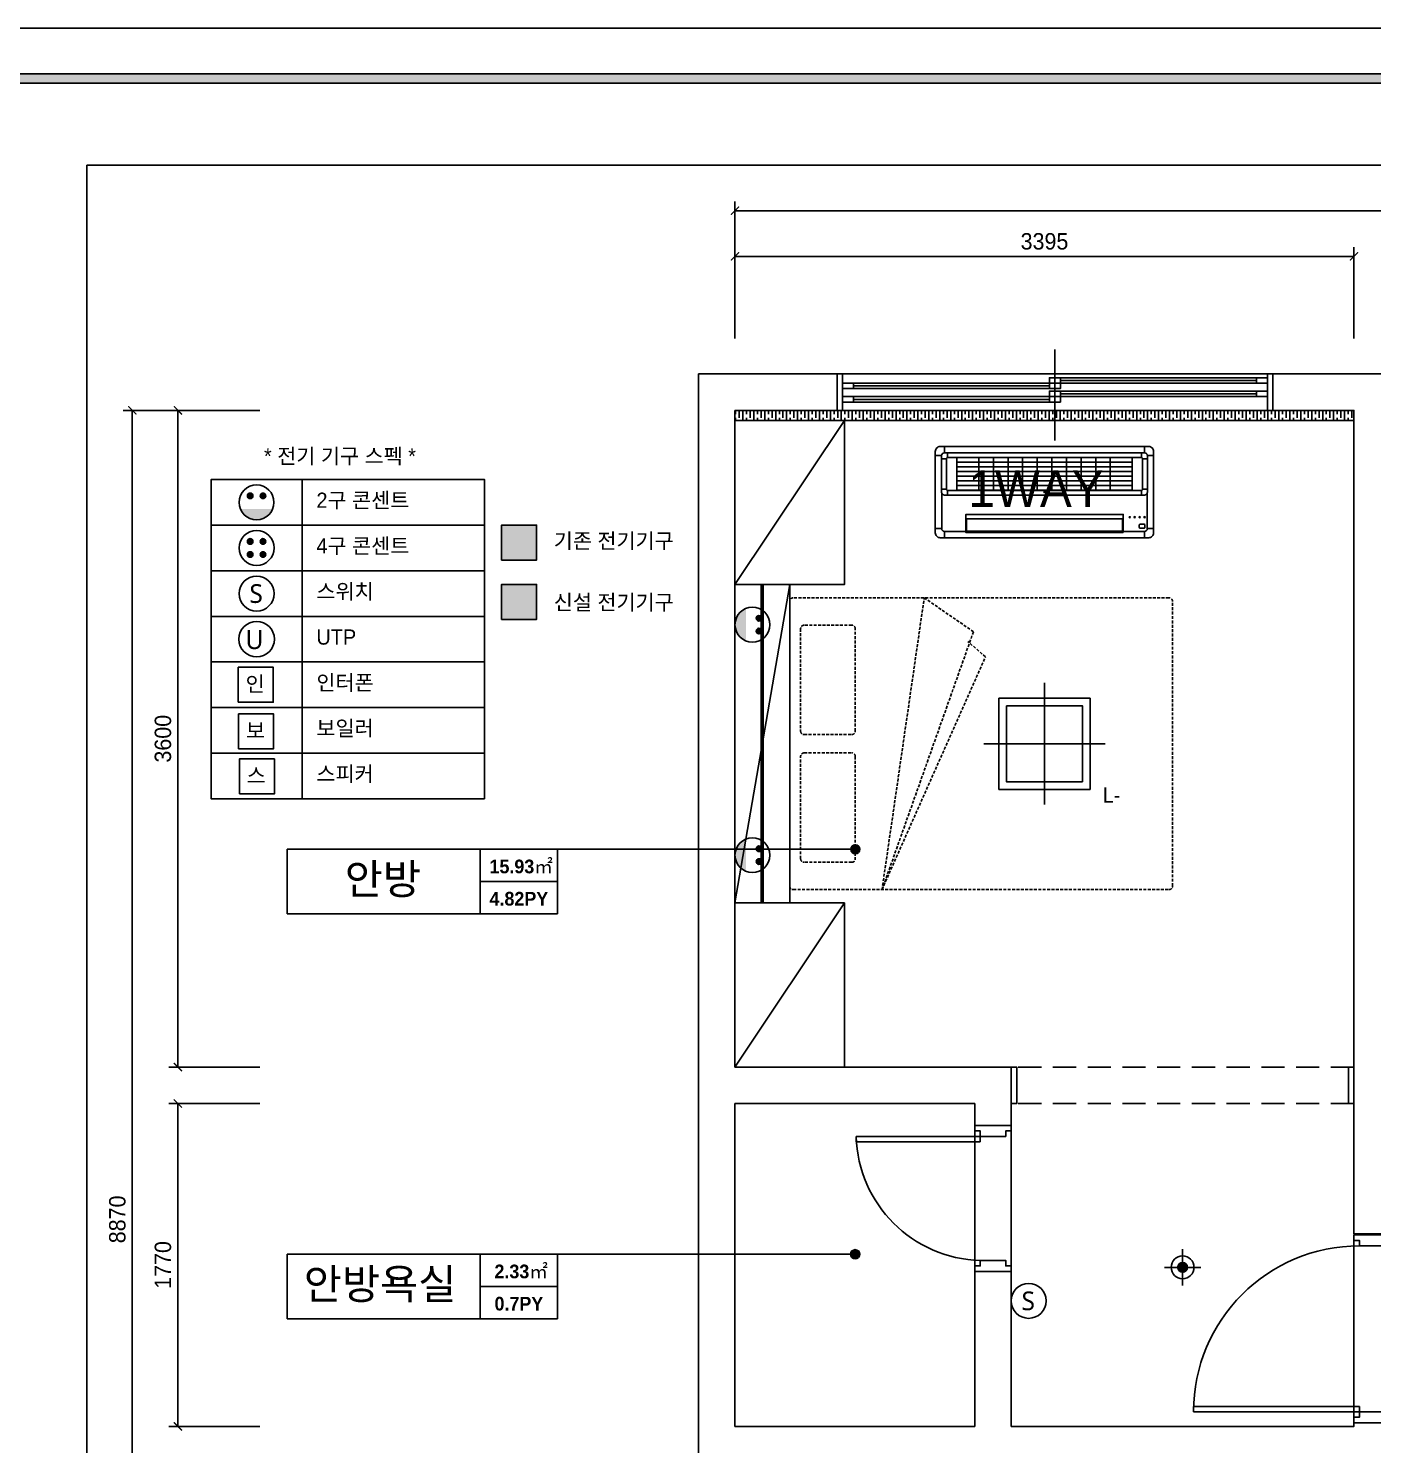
# Model space of a CAD drawing. Header units: millimetres. Extents: x 194631 to 262977, y 38570 to 93030.
# Drawn here: x 217061 to 224434, y 66007 to 73772 of the extents above; entities that cross this region are included whole.
import ezdxf
from ezdxf.enums import TextEntityAlignment as Align

# ---------------------------------------------------------------- set-up
doc = ezdxf.new("R2010")
doc.units = ezdxf.units.MM
doc.header["$LTSCALE"] = 20
doc.header["$PDMODE"] = 3
for name, pattern in [('DH-HID2', [1.2, 0.8, -0.4]), ('HID', [2.5, 1.5, -1]), ('HIDDEN', [9.525, 6.35, -3.175])]:
    doc.linetypes.add(name, pattern=pattern)
doc.layers.get('DEFPOINTS').update_dxf_attribs({"color": 248})
for name, color, linetype in [('0-ELC TEXT', 7, 'Continuous'), ('03-TEXT', 3, 'Continuous'), ('06-FUR', 6, 'Continuous'), ('06-LIGHT', 4, 'Continuous'), ('07-DIM', 5, 'Continuous'), ('3.기호.계단선', 30, 'Continuous'), ('C-WALL1', 2, 'Continuous'), ('FORM(YOURNAME)-1', 1, 'Continuous'), ('FORM(YOURNAME)-11', 1, 'Continuous'), ('FU-FURM', 251, 'DH-HID2'), ('RC-LIGHT', 7, 'Continuous'), ('도면층4', 4, 'Continuous'), ('도면층5', 5, 'Continuous'), ('면적', 6, 'Continuous'), ('설비', 140, 'Continuous'), ('치수', 7, 'Continuous')]:
    doc.layers.add(name, color=color, linetype=linetype)
doc.styles.add('DH-TEXT', font='')
doc.styles.add('HY견고딕', font='H2GTRE.TTF')
doc.styles.get("Standard").update_dxf_attribs({"font": ''})
doc.styles.add('YOURNAME', font='HY울릉도M.TTF')
doc.styles.add('넥슨고딕', font='NEXONLv1GothicBold.ttf')
doc.styles.add('코레일둥고', font='Korail_Round_Gothic_Medium.ttf')
doc.styles.get('DH-TEXT').set_extended_font_data('HY울릉도L')
doc.styles.get('Standard').set_extended_font_data('Haan YGodic 230')
doc.dimstyles.new('YOURNAME-50', dxfattribs={"dimscale": 50, "dimtxt": 1.8, "dimasz": 0.9, "dimexe": 1, "dimexo": 3, "dimgap": 0.7, "dimtad": 1, "dimdec": 0, "dimzin": 0, "dimdsep": 46, "dimtxsty": 'YOURNAME', "dimblk": 'ARCHTICK', "dimcen": 0, "dimclrd": 1, "dimclre": 1, "dimclrt": 7, "dimadec": 0, "dimazin": 0, "dimtfac": 1, "dimtdec": 0, "dimtix": 1, "dimtmove": 2, "dimatfit": 3, "dimldrblk": 'ARCHTICK', "dimfxl": 0, "dimtolj": 1, "dimtzin": 0, "dimarcsym": 0})

# ---------------------------------------------------------------- blocks, each defined once
blk = doc.blocks.new('FORM-ELEVATION')
at = {"layer": 'FORM(YOURNAME)-11'}
h = blk.add_hatch(color=256, dxfattribs=at)
h.dxf.hatch_style = 1
h.paths.add_polyline_path([(-10309, 35708), (71691, 35708), (71691, 35508), (-10309, 35508)])
h.paths.add_polyline_path([(-10309, -21492), (71691, -21492), (71691, -21692), (-10309, -21692)])
at = {"layer": 'DEFPOINTS', "color": 158}
for points in [[(-10309, -21692), (71691, -21692), (71691, 35708), (-10309, 35708)], [(-8309, 33708), (61071, 33708), (61071, -19692), (-8309, -19692)]]:
    blk.add_lwpolyline(points, close=True, dxfattribs=at)
at = {"layer": 'FORM(YOURNAME)-11', "color": 250}
blk.add_lwpolyline([(-11309, -22692), (72691, -22692), (72691, 36708), (-11309, 36708)], close=True, dxfattribs=at)
at = {"layer": 'FORM(YOURNAME)-11'}
blk.add_lwpolyline([(-10309, 35708), (71691, 35708), (71691, 35508), (-10309, 35508)], close=True, dxfattribs=at)
at = {"layer": 'FORM(YOURNAME)-11', "color": 3, "style": 'YOURNAME'}
for tag, height, p in [('1', 450, (71041, -1219)), ('2', 450, (71041, -1863)), ('3', 450, (71041, -3150)), ('4', 450, (71041, -5081)), ('5', 515, (71041, -7398)), ('6', 515, (71041, -9650)), ('7', 515, (71041, -11903)), ('8', 515, (71041, -14155)), ('9', 515, (71041, -16408)), ('10', 515, (66791, -18596)), ('11', 515, (71041, -18660)), ('12', 515, (66791, -20848)), ('13', 515, (71041, -20848))]:
    blk.add_attdef(tag, text='', height=height, dxfattribs=at).set_placement(p, align=Align.MIDDLE_RIGHT)
blk = doc.blocks.new('*U218')
at = {"layer": 'FORM(YOURNAME)-1', "xscale": 0.2500000000000001, "yscale": 0.2500000000000001, "zscale": 0.2500000000000001}
blk.add_blockref('FORM-ELEVATION', (219458.6, 64594.8), dxfattribs=at)
blk = doc.blocks.new('_ArchTick')
at = {"color": 0, "linetype": 'ByBlock', "const_width": 0.15}
blk.add_lwpolyline([(-0.5, -0.5), (0.5, 0.5)], dxfattribs=at)
blk = doc.blocks.new('*D161')
at = {"layer": 'DEFPOINTS', "color": 0}
for p in [(220936.7, 72771.8), (220936.7, 71921.8), (231608.7, 71921.8)]:
    blk.add_point(p, dxfattribs=at)
at = {"layer": '치수', "color": 1, "lineweight": -2}
for p, q in [((220936.7, 72071.8), (220936.7, 72821.8)), ((231608.7, 72771.8), (220936.7, 72771.8)), ((231608.7, 72071.8), (231608.7, 72821.8))]:
    blk.add_line(p, q, dxfattribs=at)
at = {"layer": '치수', "color": 1, "lineweight": -2, "xscale": 45, "yscale": 45, "zscale": 45, "rotation": 180}
blk.add_blockref('_ArchTick', (220936.7, 72771.8), dxfattribs=at)
at = {"layer": '치수', "color": 1, "lineweight": -2, "xscale": 45, "yscale": 45, "zscale": 45}
blk.add_blockref('_ArchTick', (231608.7, 72771.8), dxfattribs=at)
at = {"layer": '치수', "color": 7, "insert": (226272.7, 72853.7), "char_height": 90, "attachment_point": 5, "style": 'YOURNAME'}
blk.add_mtext('\\A1;10672', dxfattribs=at)
blk = doc.blocks.new('*D163')
at = {"layer": 'DEFPOINTS', "color": 0}
for p in [(224331.7, 72521.8), (220936.7, 71921.8), (224331.7, 71921.8)]:
    blk.add_point(p, dxfattribs=at)
at = {"layer": '치수', "color": 1, "lineweight": -2}
for p, q in [((220936.7, 72071.8), (220936.7, 72571.8)), ((220936.7, 72521.8), (224331.7, 72521.8)), ((224331.7, 72071.8), (224331.7, 72571.8))]:
    blk.add_line(p, q, dxfattribs=at)
at = {"layer": '치수', "color": 1, "lineweight": -2, "xscale": 45, "yscale": 45, "zscale": 45, "rotation": 180}
blk.add_blockref('_ArchTick', (220936.7, 72521.8), dxfattribs=at)
at = {"layer": '치수', "color": 1, "lineweight": -2, "xscale": 45, "yscale": 45, "zscale": 45}
blk.add_blockref('_ArchTick', (224331.7, 72521.8), dxfattribs=at)
at = {"layer": '치수', "color": 7, "insert": (222634.2, 72603.7), "char_height": 90, "attachment_point": 5, "style": 'YOURNAME'}
blk.add_mtext('\\A1;3395', dxfattribs=at)
blk = doc.blocks.new('*D164')
at = {"layer": 'DEFPOINTS', "color": 0}
for p in [(218481.4, 71677.5), (217631.4, 62807.5), (218481.4, 62807.5)]:
    blk.add_point(p, dxfattribs=at)
at = {"layer": '치수', "color": 1, "lineweight": -2}
for p, q in [((218331.4, 71677.5), (217581.4, 71677.5)), ((217631.4, 71677.5), (217631.4, 62807.5)), ((218331.4, 62807.5), (217581.4, 62807.5))]:
    blk.add_line(p, q, dxfattribs=at)
at = {"layer": '치수', "color": 1, "lineweight": -2, "xscale": 45, "yscale": 45, "zscale": 45}
for p, rotation in [((217631.4, 71677.5), 90), ((217631.4, 62807.5), 270)]:
    blk.add_blockref('_ArchTick', p, dxfattribs=dict(at, rotation=rotation))
at = {"layer": '치수', "color": 7, "insert": (217549.6, 67242.5), "char_height": 90, "attachment_point": 5, "rotation": 90, "style": 'YOURNAME'}
blk.add_mtext('\\A1;8870', dxfattribs=at)
blk = doc.blocks.new('*D165')
at = {"layer": 'DEFPOINTS', "color": 0}
for p in [(217881.4, 67877.5), (218481.4, 67877.5), (218481.4, 66107.5)]:
    blk.add_point(p, dxfattribs=at)
at = {"layer": '치수', "color": 1, "lineweight": -2}
for p, q in [((218331.4, 67877.5), (217831.4, 67877.5)), ((217881.4, 66107.5), (217881.4, 67877.5)), ((218331.4, 66107.5), (217831.4, 66107.5))]:
    blk.add_line(p, q, dxfattribs=at)
at = {"layer": '치수', "color": 1, "lineweight": -2, "xscale": 45, "yscale": 45, "zscale": 45}
for p, rotation in [((217881.4, 67877.5), 90), ((217881.4, 66107.5), 270)]:
    blk.add_blockref('_ArchTick', p, dxfattribs=dict(at, rotation=rotation))
at = {"layer": '치수', "color": 7, "insert": (217799.6, 66992.5), "char_height": 90, "attachment_point": 5, "rotation": 90, "style": 'YOURNAME'}
blk.add_mtext('\\A1;1770', dxfattribs=at)
blk = doc.blocks.new('*D166')
at = {"layer": 'DEFPOINTS', "color": 0}
for p in [(217881.4, 71677.5), (218481.4, 71677.5), (218481.4, 68077.5)]:
    blk.add_point(p, dxfattribs=at)
at = {"layer": '치수', "color": 1, "lineweight": -2}
for p, q in [((218331.4, 71677.5), (217831.4, 71677.5)), ((217881.4, 68077.5), (217881.4, 71677.5)), ((218331.4, 68077.5), (217831.4, 68077.5))]:
    blk.add_line(p, q, dxfattribs=at)
at = {"layer": '치수', "color": 1, "lineweight": -2, "xscale": 45, "yscale": 45, "zscale": 45}
for p, rotation in [((217881.4, 71677.5), 90), ((217881.4, 68077.5), 270)]:
    blk.add_blockref('_ArchTick', p, dxfattribs=dict(at, rotation=rotation))
at = {"layer": '치수', "color": 7, "insert": (217799.6, 69877.5), "char_height": 90, "attachment_point": 5, "rotation": 90, "style": 'YOURNAME'}
blk.add_mtext('\\A1;3600', dxfattribs=at)
blk = doc.blocks.new('FLLLOR')
at = {"layer": 'C-WALL1'}
for points in [[(199871.7, 81365.9), (199871.7, 81565.9), (199871.7, 81365.9), (199236.7, 81365.9), (199236.7, 90635.9), (199996.7, 90635.9), (199996.7, 90435.9), (199436.7, 90435.9)], [(204371.9, 86206.6), (203031.7, 86205.9), (203031.7, 85920.9), (202831.7, 85920.9), (202831.7, 90435.9), (202386.7, 90435.9), (202386.7, 90635.9), (203326.7, 90635.9), (203326.7, 90435.9), (203031.7, 90435.9), (203031.7, 86505.9)], [(199436.7, 90435.9), (199436.7, 86835.9), (200951.7, 86835.9), (200951.7, 86635.9), (200951.7, 86515.9), (200751.7, 86515.9), (200751.7, 86635.9), (199436.7, 86635.9), (199436.7, 84865.9), (200751.7, 84865.9)], [(200751.7, 84865.9), (200751.7, 85715.9), (200951.7, 85715.9), (200951.7, 84865.9), (202831.7, 84865.9), (202831.7, 84885.9), (203031.7, 84885.9), (203031.7, 84635.9)]]:
    blk.add_lwpolyline(points, dxfattribs=at)
at = {"layer": '도면층4'}
for p, q in [((201191.7, 90770.1), (201191.7, 90270.1)), ((199996.7, 90635.9), (202386.7, 90635.9)), ((199996.7, 90435.9), (199996.7, 90635.9)), ((200026.7, 90435.9), (200026.7, 90635.9)), ((202356.7, 90635.9), (202356.7, 90435.9)), ((202386.7, 90635.9), (202386.7, 90435.9)), ((200086.7, 90570.1), (201161.7, 90570.1)), ((201221.7, 90600.1), (202296.7, 90600.1)), ((200086.7, 90496.3), (201161.7, 90496.3)), ((201221.7, 90526.3), (202296.7, 90526.3)), ((202386.7, 90435.9), (199996.7, 90435.9)), ((200951.7, 86515.9), (200751.7, 86515.9)), ((200751.7, 86515.9), (200751.7, 85715.9)), ((200751.7, 86515.9), (200951.7, 86515.9)), ((200951.7, 85715.9), (200951.7, 86515.9)), ((200781.7, 86455.9), (200101.2, 86455.9)), ((200101.7, 86455.6), (200101.7, 86425.6)), ((200781.7, 86425.9), (200101.7, 86425.9)), ((200781.7, 86455.9), (200781.7, 86425.9)), ((200751.7, 85715.9), (200951.7, 85715.9))]:
    blk.add_line(p, q, dxfattribs=at)
at = {"layer": '도면층4', "linetype": 'HIDDEN'}
for p, q in [((202831.7, 86835.9), (200951.7, 86835.9)), ((202831.7, 86635.9), (200951.7, 86635.9))]:
    blk.add_line(p, q, dxfattribs=at)
at = {"layer": '도면층4'}
for points in [[(201161.7, 90585.1), (201161.7, 90615.1), (201221.7, 90615.1), (201221.7, 90585.1)], [(202296.7, 90585.1), (202296.7, 90615.1), (202356.7, 90615.1), (202356.7, 90585.1)], [(200026.7, 90555.1), (200026.7, 90585.1), (200086.7, 90585.1), (200086.7, 90555.1)], [(201161.7, 90555.1), (201161.7, 90585.1), (201221.7, 90585.1), (201221.7, 90555.1)], [(201161.7, 90511.3), (201161.7, 90541.3), (201221.7, 90541.3), (201221.7, 90511.3)], [(202296.7, 90511.3), (202296.7, 90541.3), (202356.7, 90541.3), (202356.7, 90511.3)], [(200026.7, 90481.3), (200026.7, 90511.3), (200086.7, 90511.3), (200086.7, 90481.3)], [(201161.7, 90481.3), (201161.7, 90511.3), (201221.7, 90511.3), (201221.7, 90481.3)], [(200951.7, 86635.9), (200981.7, 86635.9), (200981.7, 86835.9), (200951.7, 86835.9)], [(202831.7, 86635.9), (202801.7, 86635.9), (202801.7, 86835.9), (202831.7, 86835.9)]]:
    blk.add_lwpolyline(points, close=True, dxfattribs=at)
for points in [[(200751.7, 86515.9), (200751.7, 86485.9), (200781.7, 86485.9), (200781.7, 86455.9), (200921.7, 86455.9), (200921.7, 86485.9), (200951.7, 86485.9), (200951.7, 86515.9), (200751.7, 86515.9)], [(200751.7, 85715.9), (200751.7, 85745.9), (200781.7, 85745.9), (200781.7, 85775.9), (200921.7, 85775.9), (200921.7, 85745.9), (200951.7, 85745.9), (200951.7, 85715.9), (200751.7, 85715.9)]]:
    blk.add_lwpolyline(points, dxfattribs=at)
at = {"layer": '도면층5'}
for p, q in [((202296.7, 90615.1), (201221.7, 90615.1)), ((201161.7, 90585.1), (200086.7, 90585.1)), ((201161.7, 90555.1), (200086.7, 90555.1)), ((202296.7, 90585.1), (201221.7, 90585.1)), ((202296.7, 90541.3), (201221.7, 90541.3)), ((201161.7, 90511.3), (200086.7, 90511.3)), ((201161.7, 90481.3), (200086.7, 90481.3)), ((202296.7, 90511.3), (201221.7, 90511.3))]:
    blk.add_line(p, q, dxfattribs=at)
blk.add_arc((200799.5, 86473.7), 698, 181.45708, 268.54292, dxfattribs=at)
blk = doc.blocks.new('F-701-2')
at = {"layer": 'FU-FURM'}
for p, q in [((-800, -506.5), (800, -738)), ((614, -1008), (-800, -506.5)), ((-800, -506.5), (476, -1074)), ((800, -738), (614, -1008)), ((476, -1074), (560, -978))]:
    blk.add_line(p, q, dxfattribs=at)
for points in [[(-780, -2100), (780, -2100, 0.414214), (800, -2080), (800, -20, 0.414214), (780, 0), (-780, 0, 0.414214), (-800, -20), (-800, -2080, 0.414214)], [(-70, -360), (-630, -360, -0.414214), (-650, -340), (-650, -80, -0.414214), (-630, -60), (-70, -60, -0.414214), (-50, -80), (-50, -340, -0.414214)], [(70, -360), (630, -360, 0.414214), (650, -340), (650, -80, 0.414214), (630, -60), (70, -60, 0.414214), (50, -80), (50, -340, 0.414214)]]:
    blk.add_lwpolyline(points, format="xyb", close=True, dxfattribs=at)
blk = doc.blocks.new('FFFF')
at = {"layer": '3.기호.계단선'}
h = blk.add_hatch(dxfattribs=at)
h.set_pattern_fill('GOST_WOOD', color=256, scale=10)
h.set_pattern_definition([(90, (21500, -9943.475), (60, -4e-15), [100, -20]), (90, (21520, -9963.475), (60, -4e-15), [60, -15, 30, -15]), (90, (21540, -9993.475), (60, -4e-15), [100, -20])])
h.paths.add_polyline_path([(224331.7, 71677.5), (222571.7, 71677.5), (222571.7, 71622.5), (223771.7, 71622.5), (224331.7, 71622.5)])
h.paths.add_polyline_path([(222571.7, 71677.5), (220936.7, 71677.5), (220936.7, 71622.5), (221371.7, 71622.5), (222571.7, 71622.5)])
at = {"layer": '06-FUR', "color": 8}
for p, q in [((220936.7, 70722.5), (221536.7, 71622.5)), ((221236.7, 70722.5), (220936.7, 68977.5))]:
    blk.add_line(p, q, dxfattribs=at)
for points in [[(220936.7, 71622.5), (221536.7, 71622.5), (221536.7, 70722.5), (220936.7, 70722.5)], [(221236.7, 70722.5), (220936.7, 70722.5), (220936.7, 68977.5), (221236.7, 68977.5)], [(220936.7, 68977.5), (221536.7, 68977.5), (221536.7, 68077.5), (220936.7, 68077.5)]]:
    blk.add_lwpolyline(points, close=True, dxfattribs=at)
at = {"layer": '3.기호.계단선'}
blk.add_lwpolyline([(220936.7, 71677.5), (224331.7, 71677.5), (224331.7, 71622.5), (220936.7, 71622.5)], close=True, dxfattribs=at)
at = {"layer": '도면층4'}
for p, q in [((224331.7, 67157.5), (224331.7, 66127.5)), ((223451.2, 66187.5), (223451.2, 66217.5)), ((224361.7, 66187.5), (223451.2, 66187.5)), ((224361.7, 66217.5), (223451.7, 66217.5)), ((224361.7, 66187.5), (224361.7, 66217.5))]:
    blk.add_line(p, q, dxfattribs=at)
for points in [[(224331.7, 67157.5), (224331.7, 67127.5), (224361.7, 67127.5), (224361.7, 67097.5), (224501.7, 67097.5), (224501.7, 67127.5), (224531.7, 67127.5), (224531.7, 67157.5), (224331.7, 67157.5)], [(224331.7, 66127.5), (224331.7, 66157.5), (224361.7, 66157.5), (224361.7, 66187.5), (224501.7, 66187.5), (224501.7, 66157.5), (224531.7, 66157.5), (224531.7, 66127.5), (224331.7, 66127.5)]]:
    blk.add_lwpolyline(points, dxfattribs=at)
at = {"layer": '도면층5'}
blk.add_arc((224361.7, 66187.5), 910, 90, 180, dxfattribs=at)
at = {"layer": '면적', "color": 8}
blk.add_line((220936.7, 68077.5), (221536.7, 68977.5), dxfattribs=at)
blk.add_blockref('FLLLOR', (21500, -18758.5))
at = {"layer": 'FU-FURM', "color": 8, "rotation": 90}
blk.add_blockref('F-701-2', (221236.7, 69850), dxfattribs=at)
blk = doc.blocks.new('G-101')
at = {"layer": 'RC-LIGHT', "color": 251}
for p, q in [((0, -400), (0, 400)), ((400, 0), (-400, 0))]:
    blk.add_line(p, q, dxfattribs=at)
at = {"layer": 'RC-LIGHT', "color": 7}
for p, q in [((-300, -300), (-300, 300)), ((-300, 300), (300, 300)), ((300, 300), (300, -300)), ((300, -300), (-300, -300))]:
    blk.add_line(p, q, dxfattribs=at)
at = {"layer": 'RC-LIGHT', "color": 1}
blk.add_lwpolyline([(-250, 250), (250, 250), (250, -250), (-250, -250)], close=True, dxfattribs=at)
at = {"layer": 'RC-LIGHT', "style": 'DH-TEXT'}
blk.add_attdef('L-', text='', height=100, dxfattribs=at).set_placement((383.2, -287.8), align=Align.TOP_LEFT)
blk = doc.blocks.new('ID_C_1_S_T_BLO')
at = {"layer": '06-LIGHT', "color": 0, "linetype": 'Continuous'}
for p, q in [((0, 500), (-548.74997, 500)), ((-548.74997, 500), (-548.74997, 465.00012)), ((548.75, 500), (0, 500)), ((548.75, 465.00012), (548.75, 500)), ((-563.74995, 450), (-598.74997, 450)), ((-598.74997, 450), (-598.74997, 50)), ((-563.74995, 254.82159), (-563.74995, 450)), ((-550.89364, 443.74976), (-550.89364, 429.74976)), ((-548.74997, 465.00012), (-431.67516, 465.00012)), ((-523.49993, 447.14347), (-547.49993, 447.14347)), ((-547.49993, 426.35605), (-523.49993, 426.35605)), ((-520.10622, 429.74976), (-520.10622, 443.74976)), ((-427.43734, 395.8981), (427.4374, 395.8981)), ((427.4353, 463.37019), (-427.43529, 463.37019)), ((-427.43529, 463.37019), (-427.43529, 449.59936)), ((427.4353, 449.59936), (427.4353, 463.37019)), ((430.7501, 465.00012), (548.75, 465.00012)), ((563.75, 450), (598.75, 450)), ((563.75, 450), (563.75, 254.80508)), ((598.75, 450), (598.75, 50)), ((430.7501, 372.0215), (-430.75008, 372.0215)), ((-538.23756, 233.5), (-564.23259, 233.5)), ((548.7519, 266.47412), (-548.75098, 266.47412)), ((-538.23756, 67.5), (-538.23756, 233.5)), ((-531.23877, 266.47412), (-531.23877, 240.5)), ((-531.23756, 264.50742), (-531.23756, 264.27603)), ((-531.23756, 240.5), (531.2376, 240.5)), ((-480.54997, 239.81793), (-480.54997, 232.18207)), ((480.55, 239.81793), (-480.54997, 239.81793)), ((-359.95137, 240.5), (-359.95137, 60.5)), ((-281.15146, 240.5), (-281.15146, 60.5)), ((-201.15146, 240.5), (-201.15146, 60.5)), ((-121.15146, 240.5), (-121.15146, 60.5)), ((-41.15146, 240.5), (-41.15146, 60.5)), ((39.9514, 240.5), (39.9514, 60.5)), ((119.9514, 240.5), (119.9514, 60.5)), ((199.9514, 240.5), (199.9514, 60.5)), ((279.9514, 240.5), (279.9514, 60.5)), ((359.9514, 240.5), (359.9514, 60.5)), ((480.55, 232.18207), (480.55, 239.81793)), ((531.2376, 264.27603), (531.2376, 264.50742)), ((531.2376, 263.50553), (531.2376, 264.27603)), ((531.2388, 240.5), (531.2388, 266.47412)), ((538.2376, 233.5), (538.2376, 67.5)), ((564.2335, 50), (564.2335, 251.00111)), ((-480.54997, 231.26793), (-480.54997, 223.63207)), ((-480.54997, 222.71793), (-480.54997, 215.08207)), ((-480.54997, 214.16793), (-480.54997, 206.53207)), ((480.55, 214.16793), (-480.54997, 214.16793)), ((-480.54997, 205.61793), (-480.54997, 197.98207)), ((-480.54997, 197.06793), (-480.54997, 189.43207)), ((-480.54997, 188.51793), (-480.54997, 180.88207)), ((480.55, 188.51793), (-480.54997, 188.51793)), ((-480.54997, 179.96793), (-480.54997, 172.33207)), ((-480.54997, 171.41793), (-480.54997, 163.78207)), ((-480.54997, 162.86793), (-480.54997, 155.23207)), ((480.55, 162.86793), (-480.54997, 162.86793)), ((480.55, 223.63207), (480.55, 231.26793)), ((480.55, 215.08207), (480.55, 222.71793)), ((480.55, 206.53207), (480.55, 214.16793)), ((480.55, 197.98207), (480.55, 205.61793)), ((480.55, 189.43207), (480.55, 197.06793)), ((480.55, 180.88207), (480.55, 188.51793)), ((480.55, 172.33207), (480.55, 179.96793)), ((480.55, 163.78207), (480.55, 171.41793)), ((480.55, 155.23207), (480.55, 162.86793)), ((-480.54997, 154.31793), (-480.54997, 146.68207)), ((-480.54997, 145.76793), (-480.54997, 138.13207)), ((-480.54997, 137.21793), (-480.54997, 129.58207)), ((480.55, 137.21793), (-480.54997, 137.21793)), ((-480.54997, 128.66793), (-480.54997, 121.03207)), ((-480.54997, 120.11793), (-480.54997, 112.48207)), ((-480.54997, 111.56793), (-480.54997, 103.93207)), ((480.55, 111.56793), (-480.54997, 111.56793)), ((-480.54997, 103.01793), (-480.54997, 95.38207)), ((-480.54997, 94.46793), (-480.54997, 86.83207)), ((-480.54997, 85.91793), (-480.54997, 78.28207)), ((480.55, 85.91793), (-480.54997, 85.91793)), ((480.55, 146.68207), (480.55, 154.31793)), ((480.55, 138.13207), (480.55, 145.76793)), ((480.55, 129.58207), (480.55, 137.21793)), ((480.55, 121.03207), (480.55, 128.66793)), ((480.55, 112.48207), (480.55, 120.11793)), ((480.55, 103.93207), (480.55, 111.56793)), ((480.55, 95.38207), (480.55, 103.01793)), ((480.55, 86.83207), (480.55, 94.46793)), ((480.55, 78.28207), (480.55, 85.91793)), ((-564.23273, 50), (-598.74997, 50)), ((-548.74997, 34.51654), (-548.74997, 0)), ((-548.74997, 0), (0, 0)), ((-531.23746, 34.51651), (-531.23877, 60.5)), ((531.2376, 60.5), (-531.23756, 60.5)), ((-480.54997, 77.36793), (-480.54997, 69.73207)), ((-480.54997, 68.81793), (-480.54997, 61.18207)), ((0, 0), (548.75, 0)), ((480.55, 69.73207), (480.55, 77.36793)), ((480.55, 61.18207), (480.55, 68.81793)), ((531.2375, 34.51651), (531.2388, 60.5)), ((548.75, -0.00009), (548.75, 34.51651)), ((564.2335, 50), (598.75, 50))]:
    blk.add_line(p, q, dxfattribs=at)
at = {"layer": '06-LIGHT'}
for p, q in [((-5, 250), (5, 250)), ((0, 255), (0, 245))]:
    blk.add_line(p, q, dxfattribs=at)
at = {"layer": '06-LIGHT', "color": 0, "linetype": 'Continuous'}
for points in [[(-431.67516, 471.85909), (430.7501, 471.85909), (430.7501, 372.02138), (-431.67516, 372.02138)], [(-427.43529, 463.37019), (427.4375, 463.37019), (427.4375, 395.89798), (-427.43529, 395.89798)]]:
    blk.add_lwpolyline(points, close=True, dxfattribs=at)
blk.add_lwpolyline([(-531.23767, 263.50555), (-531.23767, 263.54463, 0.000001034), (-531.23767, 263.58368, 0.0000010218), (-531.23766, 263.6227, 0.0000010383), (-531.23766, 263.66159, 0.0000011), (-531.23766, 263.70019, 0.0000011551), (-531.23765, 263.73839, 0.0000012103), (-531.23765, 263.77606, 0.000001273), (-531.23765, 263.81311, 0.0000013504), (-531.23765, 263.84938, 0.0000014367), (-531.23765, 263.88478, 0.0000015359), (-531.23765, 263.91916, 0.0000016507), (-531.23764, 263.95244, 0.0000017826), (-531.23764, 263.98448, 0.0000019419), (-531.23764, 264.01521, 0.0000021268), (-531.23764, 264.04448, 0.000002346), (-531.23764, 264.07226, 0.0000025898), (-531.23764, 264.09841, 0.0000029343), (-531.23764, 264.12294, 0.0000033789), (-531.23765, 264.1457, 0.000003805), (-531.23765, 264.16671, 0.0000041313), (-531.23765, 264.18585, 0.0000052916), (-531.23765, 264.20324, 0.0000075718), (-531.23765, 264.21882, 0.000007551), (-531.23765, 264.23235, 0.0000035929), (-531.23766, 264.24362, 0.0000138277), (-531.23766, 264.25404, 0.0000424811), (-531.23766, 264.26491, 0.000045147), (-531.23767, 264.27602, 0.0000398279)], format="xyb", dxfattribs=at)
for centre in [(-549.04356, 387.29339), (-522.04356, 387.29339), (-495.04356, 387.29339), (-468.04356, 387.29339)]:
    blk.add_circle(centre, 3.625, dxfattribs=at)
for centre, radius, start, end in [((-547.49993, 443.74976), 3.39371, 90, 180), ((-547.49993, 429.74976), 3.39371, 180, 270), ((-523.49993, 443.74976), 3.39371, 0, 90), ((-523.49993, 429.74976), 3.39371, 270, 0), ((-548.75107, 251.00111), 15.47777, 90, 165.70963), ((548.7519, 251.00111), 15.47301, 14.231792, 90)]:
    blk.add_arc(centre, radius, start, end, dxfattribs=at)
for points, knots in [([(-548.75004, 500.0001), (-552.60524, 500), (-560.27248, 500.02015), (-568.01257, 499.99527), (-578.86163, 500.01157), (-593.00665, 494.25369), (-598.76126, 480.11266), (-598.7446, 469.26209), (-598.76983, 461.52267), (-598.74997, 453.85529), (-598.75006, 450.00008)], [0, 0, 0, 0, 0.22815986, 0.45631973, 0.45631973, 0.85766963, 1.2590195, 1.2590195, 1.4871794, 1.7153393, 1.7153393, 1.7153393, 1.7153393]), ([(548.75, 500.0001), (552.6053, 500), (560.2725, 500.02015), (568.0126, 499.99527), (578.8617, 500.01157), (593.0067, 494.25369), (598.7613, 480.11266), (598.7446, 469.26209), (598.7699, 461.52267), (598.75, 453.85529), (598.75, 450.00008)], [0, 0, 0, 0, 0.22815986, 0.45631973, 0.45631973, 0.85766963, 1.2590195, 1.2590195, 1.4871794, 1.7153393, 1.7153393, 1.7153393, 1.7153393]), ([(-548.75004, 465), (-549.79525, 465.00009), (-551.88468, 464.77901), (-553.88379, 464.13263), (-556.51995, 462.96403), (-559.59639, 460.8448), (-561.71493, 457.76921), (-562.88342, 455.13348), (-563.52908, 453.13451), (-563.74991, 451.04429), (-563.74996, 450.00008)], [0, 0, 0, 0, 0.13301151, 0.26602302, 0.26602302, 0.5, 0.73397698, 0.73397698, 0.86698849, 1, 1, 1, 1]), ([(548.75, 465), (549.7953, 465.00009), (551.8847, 464.77901), (553.8838, 464.13263), (556.52, 462.96403), (559.5964, 460.8448), (561.715, 457.76921), (562.8835, 455.13348), (563.5291, 453.13451), (563.75, 451.04429), (563.7499, 450.00008)], [0, 0, 0, 0, 0.13301151, 0.26602302, 0.26602302, 0.5, 0.73397698, 0.73397698, 0.86698849, 1, 1, 1, 1]), ([(-538.23745, 233.50001), (-538.23756, 234.63478), (-537.958, 235.76573), (-537.10239, 237.38343), (-536.26294, 238.52645), (-535.11977, 239.36564), (-533.50261, 240.22102), (-532.37185, 240.5), (-531.23767, 240.50009)], [0, 0, 0, 0, 0.30961454, 0.30961454, 0.50006661, 0.69051868, 0.69051868, 1, 1, 1, 1]), ([(531.2376, 240.50009), (532.3719, 240.5), (533.5027, 240.22102), (535.1198, 239.36564), (536.263, 238.52645), (537.1024, 237.38343), (537.9581, 235.76573), (538.2376, 234.63478), (538.2377, 233.50001)], [0, 0, 0, 0, 0.30948132, 0.30948132, 0.49993339, 0.69038546, 0.69038546, 1, 1, 1, 1]), ([(564.2334, 251.00126), (564.2335, 251.64186), (564.1933, 252.28268), (564.0733, 253.2364), (564.0234, 253.55308), (563.9337, 254.02533), (563.9013, 254.18228), (563.8491, 254.4169), (563.831, 254.49498), (563.7938, 254.65084), (563.7699, 254.72744), (563.7499, 254.80495)], [2, 2, 2, 2, 4.5023003, 4.5023003, 5.7534369, 5.7534369, 6.3789939, 6.3789939, 6.6917768, 6.6917768, 7.0045742, 7.0045742, 7.0045742, 7.0045742]), ([(-598.75006, 49.99993), (-598.74997, 46.14471), (-598.76984, 38.47726), (-598.74462, 30.73778), (-598.76133, 19.88723), (-593.00682, 5.74648), (-578.86153, -0.0115), (-568.01244, 0.00476), (-560.27241, -0.02015), (-552.60524, 0), (-548.75004, -0.00009)], [0, 0, 0, 0, 0.22816002, 0.45632004, 0.45632004, 0.85767022, 1.2590204, 1.2590204, 1.4871804, 1.7153404, 1.7153404, 1.7153404, 1.7153404]), ([(-548.75004, 34.51651), (-550.73628, 34.51635), (-552.7231, 34.90399), (-555.58589, 36.06494), (-556.56416, 36.58941), (-558.31225, 37.78254), (-559.09301, 38.43619), (-561.20349, 40.58802), (-562.32434, 42.29156), (-563.83941, 45.99629), (-564.23296, 47.99787), (-564.23286, 49.99962)], [2, 2, 2, 2, 9.7511416, 9.7511416, 14.058025, 14.058025, 18.012457, 18.012457, 25.823127, 25.823127, 33.63537, 33.63537, 33.63537, 33.63537]), ([(-531.23767, 60.4999), (-532.37185, 60.5), (-533.50261, 60.77899), (-535.11977, 61.63436), (-536.26294, 62.47356), (-537.10239, 63.61657), (-537.958, 65.23427), (-538.23756, 66.36522), (-538.23745, 67.49998)], [0, 0, 0, 0, 0.30948132, 0.30948132, 0.49993339, 0.69038546, 0.69038546, 1, 1, 1, 1]), ([(538.2377, 67.49998), (538.2376, 66.36522), (537.9581, 65.23427), (537.1024, 63.61657), (536.263, 62.47356), (535.1198, 61.63436), (533.5027, 60.77899), (532.3719, 60.5), (531.2376, 60.4999)], [0, 0, 0, 0, 0.30961454, 0.30961454, 0.50006661, 0.69051868, 0.69051868, 1, 1, 1, 1]), ([(598.75, 49.99993), (598.75, 46.14471), (598.7699, 38.47726), (598.7447, 30.73778), (598.7614, 19.88723), (593.0069, 5.74648), (578.8616, -0.0115), (568.0125, 0.00476), (560.2725, -0.02015), (552.6053, 0), (548.75, -0.00009)], [0, 0, 0, 0, 0.22816002, 0.45632004, 0.45632004, 0.85767022, 1.2590204, 1.2590204, 1.4871804, 1.7153404, 1.7153404, 1.7153404, 1.7153404]), ([(548.7506, 34.51651), (550.7763, 34.51645), (554.8312, 35.32355), (559.9817, 38.76839), (563.4265, 43.91895), (564.2336, 47.97376), (564.2334, 49.99993)], [2, 2, 2, 2, 9.9070768, 17.816346, 25.725604, 33.632516, 33.632516, 33.632516, 33.632516])]:
    blk.add_open_spline(points, degree=3, knots=knots, dxfattribs=at)
for points in [[(-564.23286, 49.99962), (-564.2327, 116.99909), (-564.2327, 184.00001), (-564.23256, 251.00096)], [(-564.23256, 251.00096), (-564.2327, 252.28769), (-564.07013, 253.57481), (-563.74996, 254.82148)], [(-538.23745, 233.50001), (-545.97181, 233.5), (-553.70535, 233.5), (-561.2357, 233.50001)], [(538.2377, 233.50001), (545.9719, 233.5), (553.7054, 233.5), (564.56879, 233.50001)], [(-564.21849, 67.49998), (-553.70533, 67.5), (-545.9718, 67.5), (-538.23745, 67.49998)], [(0.0001, 34.51651), (-182.91676, 34.51654), (-365.83355, 34.51654), (-548.75004, 34.51651)], [(548.7506, 34.51651), (365.8336, 34.51654), (182.9168, 34.51654), (0.0001, 34.51651)], [(564.10157, 67.49998), (553.7054, 67.5), (545.9719, 67.5), (538.2377, 67.49998)]]:
    blk.add_open_spline(points, degree=3, dxfattribs=at)
at = {"layer": '06-LIGHT', "style": 'HY견고딕'}
blk.add_text('1WAY', height=200, rotation=180, dxfattribs=at).set_placement((417.33362, 131.07202), align=Align.TOP_LEFT)
blk = doc.blocks.new('hallogen')
h = blk.add_hatch(color=256)
h.dxf.hatch_style = 1
edge = h.paths.add_edge_path()
edge.add_arc((48591.7, 60854.3), 31.2, 0, 360, ccw=False)
at = {"color": 1, "linetype": 'Continuous'}
for p, q in [((48591.7, 60954.3), (48591.7, 60754.3)), ((48691.7, 60854.3), (48491.7, 60854.3))]:
    blk.add_line(p, q, dxfattribs=at)
at = {"color": 4, "linetype": 'Continuous'}
blk.add_circle((48591.7, 60854.3), 62.5, dxfattribs=at)
blk = doc.blocks.new('egoo')
at = {"layer": '설비'}
h = blk.add_hatch(color=140, dxfattribs=at)
edge = h.paths.add_edge_path()
edge.add_arc((1015645, 443434), 22.3, 0, 360)
h = blk.add_hatch(color=140, dxfattribs=at)
edge = h.paths.add_edge_path()
edge.add_arc((1015748, 443434), 22.3, 0, 360)
h = blk.add_hatch(color=140, dxfattribs=at)
edge = h.paths.add_edge_path()
edge.add_line((1015826, 443329), (1015567, 443329))
edge.add_ellipse((1015696, 443381), major_axis=(99, 99), ratio=1, start_angle=156.9578, end_angle=293.0422)
at = {"layer": '설비', "color": 140}
for centre, radius in [((1015696, 443381), 140), ((1015645, 443434), 22.3), ((1015748, 443434), 22.3)]:
    blk.add_circle(centre, radius, dxfattribs=at)
blk = doc.blocks.new('swich')
at = {"layer": '설비', "color": 140}
blk.add_circle((372828.6, -86554.1), 84, dxfattribs=at)
at = {"layer": '설비', "color": 140, "insert": (372858.7, -86509.1), "char_height": 90, "attachment_point": 3}
blk.add_mtext_dynamic_manual_height_columns('{\\fMalgun Gothic|b0|i0|c129|p50;S}', width=143.497, gutter_width=1, heights=[0], dxfattribs=at)
blk = doc.blocks.new('utp')
at = {"layer": '설비', "color": 140}
blk.add_circle((372928, -86921), 140, dxfattribs=at)
at = {"layer": '설비', "color": 140, "insert": (372982, -87001), "char_height": 150, "attachment_point": 9}
blk.add_mtext_dynamic_manual_height_columns('{\\fMalgun Gothic|b0|i0|c129|p50;U}', width=275.64, gutter_width=1, heights=[0], dxfattribs=at)

msp = doc.modelspace()

# ---------------------------------------------------------------- hatches: boundary and pattern name
at = {"layer": '0-ELC TEXT'}
h = msp.add_hatch(color=256, dxfattribs=at)
h.dxf.hatch_style = 1
edge = h.paths.add_edge_path()
edge.add_arc((221596.7, 69271.5), 25, 270, 630, ccw=False)
h = msp.add_hatch(color=256, dxfattribs=at)
h.dxf.hatch_style = 1
edge = h.paths.add_edge_path()
edge.add_arc((221596.7, 69271.5), 25, 270, 630, ccw=False)
h = msp.add_hatch(color=256, dxfattribs=at)
h.dxf.hatch_style = 1
edge = h.paths.add_edge_path()
edge.add_arc((221595.9, 67051.5), 25, 270, 630, ccw=False)
h = msp.add_hatch(color=256, dxfattribs=at)
h.dxf.hatch_style = 1
edge = h.paths.add_edge_path()
edge.add_arc((221595.9, 67051.5), 25, 270, 630, ccw=False)
at = {"layer": 'RC-LIGHT'}
h = msp.add_hatch(color=140, dxfattribs=at)
h.dxf.hatch_style = 1
h.paths.add_polyline_path([(219656.8, 70856.5), (219848.5, 70856.5), (219848.5, 71048.2), (219656.8, 71048.2)])
h = msp.add_hatch(color=10, dxfattribs=at)
h.dxf.hatch_style = 1
h.paths.add_polyline_path([(219656.8, 70531.7), (219848.5, 70531.7), (219848.5, 70723.4), (219656.8, 70723.4)])
h = msp.add_hatch(color=10, dxfattribs=at)
edge = h.paths.add_edge_path()
edge.add_line((220996.7, 70413.7), (220996.7, 70591.5))
edge.add_ellipse((221032.6, 70502.6), major_axis=(67.8, -67.8), ratio=1, start_angle=156.95778, end_angle=293.04222)
h = msp.add_hatch(color=10, dxfattribs=at)
edge = h.paths.add_edge_path()
edge.add_arc((221068.4, 70537.6), 15.3, 0, 360)
h = msp.add_hatch(color=10, dxfattribs=at)
edge = h.paths.add_edge_path()
edge.add_arc((221068.4, 70467.6), 15.3, 0, 360)
h = msp.add_hatch(color=10, dxfattribs=at)
edge = h.paths.add_edge_path()
edge.add_line((220996.7, 69150.2), (220996.7, 69328))
edge.add_ellipse((221032.6, 69239.1), major_axis=(67.8, -67.8), ratio=1, start_angle=156.95778, end_angle=293.04222)
h = msp.add_hatch(color=10, dxfattribs=at)
edge = h.paths.add_edge_path()
edge.add_arc((221068.4, 69274.1), 15.3, 0, 360)
h = msp.add_hatch(color=10, dxfattribs=at)
edge = h.paths.add_edge_path()
edge.add_arc((221068.4, 69204.1), 15.3, 0, 360)
at = {"layer": '설비'}
h = msp.add_hatch(color=140, dxfattribs=at)
edge = h.paths.add_edge_path()
edge.add_arc((218277.9, 70959), 15.3, 0, 360)
h = msp.add_hatch(color=140, dxfattribs=at)
edge = h.paths.add_edge_path()
edge.add_arc((218348, 70959), 15.3, 0, 360)
h = msp.add_hatch(color=140, dxfattribs=at)
edge = h.paths.add_edge_path()
edge.add_arc((218277.9, 70887.4), 15.3, 0, 360)
h = msp.add_hatch(color=140, dxfattribs=at)
edge = h.paths.add_edge_path()
edge.add_arc((218348, 70887.4), 15.3, 0, 360)

# ---------------------------------------------------------------- linework, layer by layer
at = {"layer": '0-ELC TEXT'}
for p, q in [((218563, 71298.2), (218563, 69548.2)), ((218063, 71048.2), (219563, 71048.2)), ((218063, 70798.2), (219563, 70798.2)), ((218063, 70548.2), (219563, 70548.2)), ((218063, 70298.2), (219563, 70298.2)), ((218063, 70048.2), (219563, 70048.2)), ((218063, 69798.2), (219563, 69798.2)), ((219538.6, 68917.8), (219538.6, 69271.5)), ((219963.3, 69271.5), (221596.7, 69271.5)), ((219538.6, 69094.7), (219963.3, 69094.7)), ((219538.6, 66697.8), (219538.6, 67051.5)), ((219963.3, 67051.5), (221595.9, 67051.5)), ((219538.6, 66874.7), (219963.3, 66874.7))]:
    msp.add_line(p, q, dxfattribs=at)
for points in [[(219563, 69548.2), (218063, 69548.2), (218063, 71298.2), (219563, 71298.2)], [(218481.4, 69271.5), (219963.3, 69271.5), (219963.3, 68917.8), (218481.4, 68917.8)], [(218481.4, 67051.5), (219963.3, 67051.5), (219963.3, 66697.8), (218481.4, 66697.8)]]:
    msp.add_lwpolyline(points, close=True, dxfattribs=at)
for centre in [(221596.7, 69271.5), (221596.7, 69271.5), (221595.9, 67051.5), (221595.9, 67051.5)]:
    msp.add_circle(centre, 25, dxfattribs=at)
at = {"layer": '06-LIGHT', "color": 10, "linetype": 'HID', "ltscale": 3, "const_width": 20}
msp.add_lwpolyline([(221086.7, 70722.5), (221086.7, 68977.5)], dxfattribs=at)
at = {"layer": 'RC-LIGHT', "color": 140}
for points in [[(219656.8, 70856.5), (219848.5, 70856.5), (219848.5, 71048.2), (219656.8, 71048.2)], [(218212.8, 70077.7), (218404.4, 70077.7), (218404.4, 70269.4), (218212.8, 70269.4)], [(218214.6, 69822.3), (218406.2, 69822.3), (218406.2, 70013.9), (218214.6, 70013.9)], [(218219.2, 69575.3), (218410.8, 69575.3), (218410.8, 69767), (218219.2, 69767)]]:
    msp.add_lwpolyline(points, close=True, dxfattribs=at)
at = {"layer": 'RC-LIGHT', "color": 10}
msp.add_lwpolyline([(219656.8, 70531.7), (219848.5, 70531.7), (219848.5, 70723.4), (219656.8, 70723.4)], close=True, dxfattribs=at)
for centre, radius in [((221032.6, 70502.6), 95.8), ((221068.4, 70537.6), 15.3), ((221068.4, 70467.6), 15.3), ((221032.6, 69239.1), 95.8), ((221068.4, 69274.1), 15.3), ((221068.4, 69204.1), 15.3)]:
    msp.add_circle(centre, radius, dxfattribs=at)
at = {"layer": '설비', "color": 140}
for centre, radius in [((218313, 70923.2), 95.8), ((218277.9, 70959), 15.3), ((218348, 70959), 15.3), ((218277.9, 70887.4), 15.3), ((218348, 70887.4), 15.3)]:
    msp.add_circle(centre, radius, dxfattribs=at)

# ---------------------------------------------------------------- block references
msp.add_blockref('*U218', (0, 0))
at = {"layer": '06-LIGHT', "rotation": 180}
msp.add_blockref('ID_C_1_S_T_BLO', (222634.2, 71479.2), dxfattribs=at)
at = {"layer": '06-LIGHT'}
msp.add_blockref('hallogen', (174800, 6125.2), dxfattribs=at)
at = {"layer": '07-DIM'}
msp.add_blockref('FFFF', (0, 0), dxfattribs=at)
at = {"layer": 'RC-LIGHT', "color": 140, "xscale": 0.6845238224412213, "yscale": 0.6845238224412213, "zscale": 0.6845238224412213}
msp.add_blockref('egoo', (-476955.5, -232332), dxfattribs=at)
at = {"layer": 'RC-LIGHT', "xscale": 0.8333333333333334, "yscale": 0.8333333333333334, "zscale": 0.8333333333333334}
msp.add_blockref('G-101', (222634.2, 69850), dxfattribs=at).add_auto_attribs({'L-': 'L-'})
at = {"layer": '설비', "color": 140, "xscale": 1.140873015873041, "yscale": 1.140873015873041, "zscale": 1.140873015873041}
for p in [(-207037.2, 169420.4), (-202802.6, 165543.1)]:
    msp.add_blockref('swich', p, dxfattribs=at)
at = {"layer": '설비', "color": 253, "xscale": 0.6944444444444445, "yscale": 0.6944444444444445, "zscale": 0.6944444444444445}
msp.add_blockref('utp', (-40664.5, 130784.9), dxfattribs=at)

# ---------------------------------------------------------------- texts
at = {"layer": '0-ELC TEXT', "style": '코레일둥고'}
for s, height, p in [('* 전기 기구 스펙 *', 83.333, (218353.5, 71385.2)), ('2구 콘센트', 83.33, (218641.2, 71143.2)), ('4구 콘센트', 83.33, (218641.2, 70893.2)), ('기존 전기기구', 83.33, (219942.9, 70920.7)), ('스위치', 83.33, (218641.2, 70643.2)), ('신설 전기기구', 83.33, (219942.9, 70583.5)), ('UTP', 83.33, (218641.2, 70393.2)), ('인터폰', 83.33, (218641.2, 70143.2)), ('보일러', 83.33, (218641.2, 69893.2)), ('스피커', 83.33, (218641.2, 69643.2))]:
    msp.add_text(s, height=height, dxfattribs=at).set_placement(p)
at = {"layer": '03-TEXT'}
for s, height, style, p in [('안방', 166.67, '코레일둥고', (219005.6, 69025.2)), ('15.93㎡', 75, '넥슨고딕', (219764.3, 69139.7)), ('4.82PY', 75, '넥슨고딕', (219751.5, 68962.9)), ('2.33㎡', 75, '넥슨고딕', (219764.3, 66919.7)), ('안방욕실', 166.67, '코레일둥고', (218990.2, 66805.2)), ('0.7PY', 75, '넥슨고딕', (219751.5, 66742.9))]:
    msp.add_text(s, height=height, dxfattribs=dict(at, style=style)).set_placement(p, align=Align.CENTER)
at = {"layer": 'RC-LIGHT', "color": 140, "style": '코레일둥고'}
for s, p in [('인', (218252.5, 70219.3)), ('보', (218254.3, 69963.9)), ('스', (218258.9, 69716.9))]:
    msp.add_text(s, height=83.3, dxfattribs=at).set_placement(p, align=Align.TOP_LEFT)

# ---------------------------------------------------------------- dimensions: what is measured, and where the dimension line sits
at = {"layer": '치수'}
for base, p1, p2, angle, picture, middle in [((220936.7, 72771.8), (231608.7, 71921.8), (220936.7, 71921.8), 180, '*D161', (226272.7, 72853.7)), ((224331.7, 72521.8), (220936.7, 71921.8), (224331.7, 71921.8), 180, '*D163', (222634.2, 72603.7)), ((217631.4, 62807.5), (218481.4, 71677.5), (218481.4, 62807.5), 270, '*D164', (217549.6, 67242.5)), ((217881.4, 71677.5), (218481.4, 68077.5), (218481.4, 71677.5), 270, '*D166', (217799.6, 69877.5)), ((217881.4, 67877.5), (218481.4, 66107.5), (218481.4, 67877.5), 270, '*D165', (217799.6, 66992.5))]:
    dim = msp.add_linear_dim(base=base, p1=p1, p2=p2, angle=angle, dimstyle='YOURNAME-50', override={"dimfxl": 1.25, "dimarcsym": 2}, dxfattribs=at)
    dim.commit()
    dim.dimension.update_dxf_attribs({"geometry": picture, "text_midpoint": middle})

doc.saveas('drawing.dxf')
